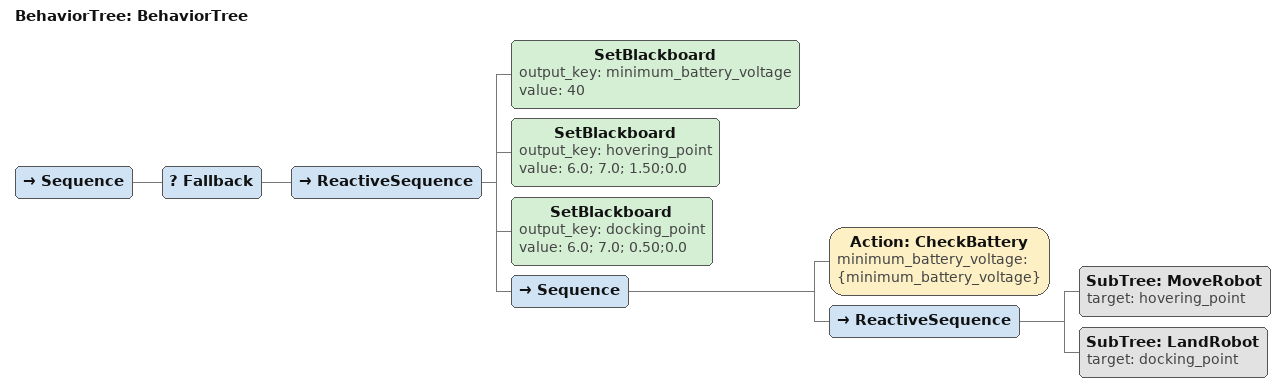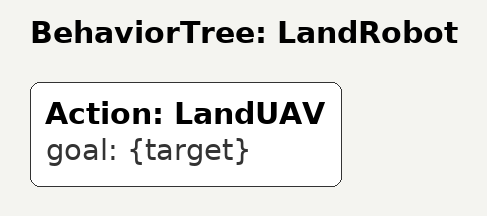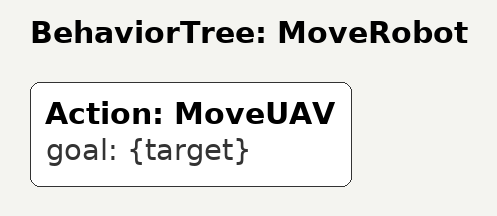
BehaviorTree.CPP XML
<?xml version="1.0"?>
<root main_tree_to_execute="BehaviorTree">
    <BehaviorTree ID="BehaviorTree">
        <Sequence>
            <Fallback>
                <ReactiveSequence>
                    <SetBlackboard output_key="minimum_battery_voltage" value="40"/>
                    <SetBlackboard output_key="hovering_point" value="6.0; 7.0; 1.50;0.0"/>
                    <SetBlackboard output_key="docking_point" value="6.0; 7.0; 0.50;0.0"/>
                    <Sequence>
                        <Action ID="CheckBattery" minimum_battery_voltage="{minimum_battery_voltage}"/>
                        <ReactiveSequence>
                            <SubTree ID="MoveRobot" target="hovering_point"/>
                            <SubTree ID="LandRobot" target="docking_point"/>
                        </ReactiveSequence>
                    </Sequence>
                </ReactiveSequence>
            </Fallback>
        </Sequence>
    </BehaviorTree>
    <BehaviorTree ID="LandRobot">
        <Action ID="LandUAV" goal="{target}"/>
    </BehaviorTree>
    <BehaviorTree ID="MoveRobot">
        <Action ID="MoveUAV" goal="{target}"/>
    </BehaviorTree>
</root>
